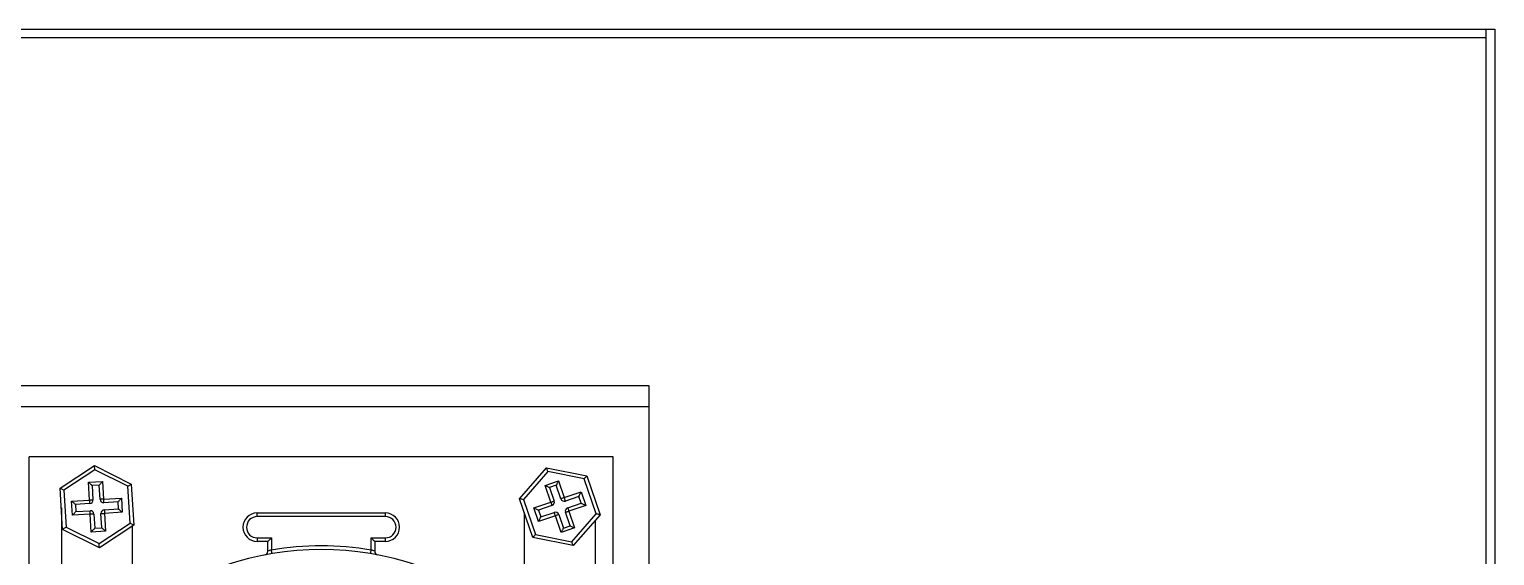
# Model space of a CAD drawing. Header units: millimetres. Extents: x 4754612 to 5801174, y 2368242 to 2777223.
# Drawn here: x 4994168.8 to 4994315.8, y 2456540.7 to 2456593.4 of the extents above; entities that cross this region are included whole.
import ezdxf

# ---------------------------------------------------------------- set-up
doc = ezdxf.new("R2010")
doc.units = ezdxf.units.MM
doc.header["$LTSCALE"] = 1000
doc.layers.add('(주)하나기공-LEADER', color=7, linetype='Continuous')

msp = doc.modelspace()

# ---------------------------------------------------------------- linework, layer by layer
at = {"layer": '(주)하나기공-LEADER', "color": 4}
msp.add_line((4994314.925, 2456468.44), (4994314.925, 2456593.44), dxfattribs=at)
at = {"layer": '(주)하나기공-LEADER', "color": 8, "linetype": 'ByBlock', "lineweight": -2}
for p, q in [((4994230.925, 2456555.583), (4994038.068, 2456555.583)), ((4994168.797, 2456539.868), (4994168.797, 2456550.583)), ((4994227.368, 2456550.583), (4994168.797, 2456550.583)), ((4994171.895, 2456547.429), (4994175.337, 2456549.699)), ((4994175.337, 2456549.699), (4994179.025, 2456547.853)), ((4994217.965, 2456546.383), (4994220.681, 2456549.486)), ((4994220.681, 2456549.486), (4994224.726, 2456548.686)), ((4994227.368, 2456539.868), (4994227.368, 2456550.583)), ((4994175.362, 2456549.288), (4994172.264, 2456547.244)), ((4994174.721, 2456548.036), (4994176.147, 2456548.121)), ((4994174.827, 2456546.253), (4994174.721, 2456548.036)), ((4994178.681, 2456547.626), (4994175.362, 2456549.288)), ((4994176.147, 2456548.121), (4994176.253, 2456546.338)), ((4994220.814, 2456549.096), (4994218.37, 2456546.303)), ((4994220.528, 2456547.719), (4994221.881, 2456548.179)), ((4994224.455, 2456548.376), (4994220.814, 2456549.096)), ((4994221.881, 2456548.179), (4994222.457, 2456546.489)), ((4994225.652, 2456544.863), (4994224.455, 2456548.376)), ((4994224.726, 2456548.686), (4994226.056, 2456544.783)), ((4994172.14, 2456543.312), (4994171.895, 2456547.429)), ((4994172.264, 2456547.244), (4994172.484, 2456543.539)), ((4994175.812, 2456547.743), (4994175.099, 2456547.701)), ((4994175.099, 2456547.701), (4994175.183, 2456546.275)), ((4994175.896, 2456546.317), (4994175.812, 2456547.743)), ((4994176.253, 2456546.338), (4994178.035, 2456546.444)), ((4994178.035, 2456546.444), (4994178.12, 2456545.018)), ((4994178.901, 2456543.921), (4994178.681, 2456547.626)), ((4994179.025, 2456547.853), (4994179.27, 2456543.736)), ((4994221.104, 2456546.028), (4994220.528, 2456547.719)), ((4994221.658, 2456547.726), (4994220.982, 2456547.496)), ((4994220.982, 2456547.496), (4994221.442, 2456546.144)), ((4994222.119, 2456546.374), (4994221.658, 2456547.726)), ((4994222.457, 2456546.489), (4994224.147, 2456547.065)), ((4994223.924, 2456546.612), (4994222.572, 2456546.151)), ((4994224.154, 2456545.936), (4994223.924, 2456546.612)), ((4994224.147, 2456547.065), (4994224.608, 2456545.713)), ((4994172.011, 2456545.477), (4994172.011, 2456539.868)), ((4994173.044, 2456546.147), (4994174.827, 2456546.253)), ((4994173.129, 2456544.721), (4994173.044, 2456546.147)), ((4994174.848, 2456545.897), (4994173.422, 2456545.812)), ((4994173.422, 2456545.812), (4994173.464, 2456545.099)), ((4994173.464, 2456545.099), (4994174.89, 2456545.184)), ((4994177.7, 2456546.066), (4994176.274, 2456545.982)), ((4994176.317, 2456545.269), (4994177.743, 2456545.353)), ((4994178.12, 2456545.018), (4994176.338, 2456544.912)), ((4994177.743, 2456545.353), (4994177.7, 2456546.066)), ((4994219.295, 2456542.479), (4994217.965, 2456546.383)), ((4994218.37, 2456546.303), (4994219.567, 2456542.789)), ((4994218.439, 2456544.991), (4994218.439, 2456539.868)), ((4994219.414, 2456545.452), (4994221.104, 2456546.028)), ((4994219.875, 2456544.1), (4994219.414, 2456545.452)), ((4994221.22, 2456545.69), (4994219.867, 2456545.23)), ((4994219.867, 2456545.23), (4994220.098, 2456544.553)), ((4994220.098, 2456544.553), (4994221.45, 2456545.014)), ((4994223.04, 2456543.67), (4994222.579, 2456545.022)), ((4994222.802, 2456545.475), (4994224.154, 2456545.936)), ((4994224.608, 2456545.713), (4994222.917, 2456545.137)), ((4994222.917, 2456545.137), (4994223.493, 2456543.447)), ((4994172.484, 2456543.539), (4994175.803, 2456541.878)), ((4994174.912, 2456544.827), (4994173.129, 2456544.721)), ((4994175.018, 2456543.045), (4994174.912, 2456544.827)), ((4994175.268, 2456544.848), (4994175.353, 2456543.422)), ((4994175.803, 2456541.878), (4994178.901, 2456543.921)), ((4994179.27, 2456543.736), (4994175.827, 2456541.466)), ((4994176.066, 2456543.465), (4994175.981, 2456544.891)), ((4994176.338, 2456544.912), (4994176.444, 2456543.13)), ((4994179.154, 2456539.868), (4994179.154, 2456543.66)), ((4994191.654, 2456544.599), (4994191.654, 2456544.956)), ((4994191.654, 2456544.956), (4994204.511, 2456544.956)), ((4994204.511, 2456544.599), (4994191.654, 2456544.599)), ((4994204.511, 2456544.599), (4994204.511, 2456544.956)), ((4994221.565, 2456544.676), (4994219.875, 2456544.1)), ((4994222.141, 2456542.986), (4994221.565, 2456544.676)), ((4994221.903, 2456544.791), (4994222.364, 2456543.439)), ((4994222.364, 2456543.439), (4994223.04, 2456543.67)), ((4994223.208, 2456542.07), (4994225.652, 2456544.863)), ((4994226.056, 2456544.783), (4994223.341, 2456541.679)), ((4994225.582, 2456539.868), (4994225.582, 2456544.241)), ((4994175.827, 2456541.466), (4994172.14, 2456543.312)), ((4994176.444, 2456543.13), (4994175.018, 2456543.045)), ((4994175.353, 2456543.422), (4994176.066, 2456543.465)), ((4994191.654, 2456542.456), (4994193.082, 2456542.456)), ((4994191.654, 2456542.456), (4994191.654, 2456542.099)), ((4994192.725, 2456542.099), (4994191.654, 2456542.099)), ((4994193.082, 2456542.456), (4994192.725, 2456542.099)), ((4994192.725, 2456541.111), (4994192.725, 2456542.099)), ((4994193.082, 2456542.456), (4994193.082, 2456541.24)), ((4994203.082, 2456541.24), (4994203.082, 2456542.456)), ((4994203.082, 2456542.456), (4994204.511, 2456542.456)), ((4994203.439, 2456542.099), (4994203.439, 2456541.111)), ((4994204.511, 2456542.099), (4994203.439, 2456542.099)), ((4994204.511, 2456542.099), (4994204.511, 2456542.456)), ((4994223.341, 2456541.679), (4994219.295, 2456542.479)), ((4994219.567, 2456542.789), (4994223.208, 2456542.07)), ((4994223.493, 2456543.447), (4994222.141, 2456542.986))]:
    msp.add_line(p, q, dxfattribs=at)
at = {"layer": '(주)하나기공-LEADER', "color": 4}
msp.add_lwpolyline([(4994314.925, 2456592.583), (4994015.782, 2456592.583), (4994015.782, 2456593.44), (4994015.782, 2456593.44), (4994314.925, 2456593.44)], dxfattribs=at)
msp.add_lwpolyline([(4994315.782, 2456593.44), (4994315.782, 2456593.44), (4994315.782, 2456343.44), (4994280.068, 2456343.44), (4994280.068, 2456350.583), (4994272.925, 2456350.583), (4994272.925, 2456351.44), (4994280.925, 2456351.44), (4994280.925, 2456344.297), (4994314.925, 2456344.297), (4994314.925, 2456593.44), (4994315.782, 2456593.44)], close=True, dxfattribs=at)
at = {"layer": '(주)하나기공-LEADER', "color": 8, "linetype": 'ByBlock', "lineweight": -2}
msp.add_lwpolyline([(4994230.925, 2456452.726), (4994038.068, 2456452.726), (4994038.068, 2456555.583), (4994038.068, 2456557.726), (4994230.925, 2456557.726), (4994230.925, 2456555.583)], close=True, dxfattribs=at)
for points in [[(4994175.362, 2456549.288), (4994175.357, 2456549.368), (4994175.353, 2456549.445), (4994175.348, 2456549.516), (4994175.345, 2456549.579), (4994175.342, 2456549.63), (4994175.339, 2456549.668), (4994175.338, 2456549.691), (4994175.337, 2456549.699)], [(4994220.814, 2456549.096), (4994220.788, 2456549.172), (4994220.763, 2456549.245), (4994220.74, 2456549.313), (4994220.72, 2456549.372), (4994220.703, 2456549.42), (4994220.691, 2456549.457), (4994220.683, 2456549.479), (4994220.681, 2456549.486)], [(4994174.721, 2456548.036), (4994174.795, 2456547.97), (4994174.865, 2456547.908), (4994174.931, 2456547.85), (4994174.988, 2456547.799), (4994175.035, 2456547.757), (4994175.07, 2456547.726), (4994175.091, 2456547.707), (4994175.099, 2456547.701)], [(4994176.147, 2456548.121), (4994176.081, 2456548.047), (4994176.019, 2456547.976), (4994175.961, 2456547.911), (4994175.91, 2456547.854), (4994175.868, 2456547.807), (4994175.837, 2456547.772), (4994175.818, 2456547.75), (4994175.812, 2456547.743)], [(4994221.881, 2456548.179), (4994221.837, 2456548.091), (4994221.795, 2456548.006), (4994221.757, 2456547.928), (4994221.723, 2456547.859), (4994221.695, 2456547.803), (4994221.675, 2456547.761), (4994221.662, 2456547.735), (4994221.658, 2456547.726)], [(4994224.455, 2456548.376), (4994224.508, 2456548.437), (4994224.559, 2456548.495), (4994224.606, 2456548.548), (4994224.647, 2456548.595), (4994224.681, 2456548.634), (4994224.706, 2456548.663), (4994224.721, 2456548.68), (4994224.726, 2456548.686)], [(4994172.264, 2456547.244), (4994172.192, 2456547.28), (4994172.122, 2456547.315), (4994172.059, 2456547.347), (4994172.003, 2456547.375), (4994171.957, 2456547.398), (4994171.923, 2456547.415), (4994171.902, 2456547.425), (4994171.895, 2456547.429)], [(4994177.7, 2456546.066), (4994177.707, 2456546.074), (4994177.726, 2456546.095), (4994177.757, 2456546.13), (4994177.798, 2456546.177), (4994177.849, 2456546.234), (4994177.907, 2456546.3), (4994177.97, 2456546.37), (4994178.035, 2456546.444)], [(4994178.681, 2456547.626), (4994178.748, 2456547.67), (4994178.812, 2456547.713), (4994178.872, 2456547.752), (4994178.924, 2456547.787), (4994178.967, 2456547.815), (4994178.999, 2456547.836), (4994179.018, 2456547.849), (4994179.025, 2456547.853)], [(4994220.528, 2456547.719), (4994220.617, 2456547.675), (4994220.702, 2456547.633), (4994220.78, 2456547.595), (4994220.849, 2456547.561), (4994220.905, 2456547.533), (4994220.947, 2456547.513), (4994220.973, 2456547.5), (4994220.982, 2456547.496)], [(4994222.457, 2456546.489), (4994222.391, 2456546.467), (4994222.327, 2456546.445), (4994222.269, 2456546.425), (4994222.218, 2456546.408), (4994222.176, 2456546.393), (4994222.144, 2456546.383), (4994222.125, 2456546.376), (4994222.119, 2456546.374)], [(4994222.572, 2456546.151), (4994222.57, 2456546.158), (4994222.563, 2456546.177), (4994222.552, 2456546.208), (4994222.538, 2456546.25), (4994222.521, 2456546.301), (4994222.501, 2456546.36), (4994222.479, 2456546.423), (4994222.457, 2456546.489)], [(4994223.924, 2456546.612), (4994223.928, 2456546.621), (4994223.941, 2456546.646), (4994223.962, 2456546.688), (4994223.989, 2456546.745), (4994224.023, 2456546.813), (4994224.062, 2456546.892), (4994224.103, 2456546.977), (4994224.147, 2456547.065)], [(4994173.044, 2456546.147), (4994173.118, 2456546.082), (4994173.189, 2456546.019), (4994173.254, 2456545.961), (4994173.311, 2456545.91), (4994173.358, 2456545.868), (4994173.393, 2456545.837), (4994173.415, 2456545.818), (4994173.422, 2456545.812)], [(4994173.129, 2456544.721), (4994173.195, 2456544.795), (4994173.257, 2456544.866), (4994173.315, 2456544.931), (4994173.366, 2456544.988), (4994173.408, 2456545.035), (4994173.439, 2456545.07), (4994173.458, 2456545.092), (4994173.464, 2456545.099)], [(4994174.827, 2456546.253), (4994174.896, 2456546.257), (4994174.963, 2456546.261), (4994175.025, 2456546.265), (4994175.079, 2456546.268), (4994175.123, 2456546.271), (4994175.156, 2456546.273), (4994175.177, 2456546.274), (4994175.183, 2456546.275)], [(4994174.827, 2456546.253), (4994174.831, 2456546.184), (4994174.835, 2456546.117), (4994174.839, 2456546.055), (4994174.842, 2456546.001), (4994174.845, 2456545.957), (4994174.846, 2456545.924), (4994174.848, 2456545.904), (4994174.848, 2456545.897)], [(4994174.912, 2456544.827), (4994174.908, 2456544.897), (4994174.904, 2456544.964), (4994174.9, 2456545.025), (4994174.897, 2456545.079), (4994174.894, 2456545.124), (4994174.892, 2456545.157), (4994174.891, 2456545.177), (4994174.89, 2456545.184)], [(4994176.253, 2456546.338), (4994176.183, 2456546.334), (4994176.116, 2456546.33), (4994176.055, 2456546.326), (4994176.001, 2456546.323), (4994175.956, 2456546.32), (4994175.924, 2456546.319), (4994175.903, 2456546.317), (4994175.896, 2456546.317)], [(4994176.274, 2456545.982), (4994176.274, 2456545.988), (4994176.273, 2456546.009), (4994176.271, 2456546.042), (4994176.268, 2456546.086), (4994176.265, 2456546.14), (4994176.261, 2456546.202), (4994176.257, 2456546.269), (4994176.253, 2456546.338)], [(4994176.317, 2456545.269), (4994176.317, 2456545.262), (4994176.318, 2456545.241), (4994176.32, 2456545.209), (4994176.323, 2456545.164), (4994176.326, 2456545.11), (4994176.33, 2456545.049), (4994176.334, 2456544.982), (4994176.338, 2456544.912)], [(4994177.743, 2456545.353), (4994177.75, 2456545.347), (4994177.771, 2456545.328), (4994177.806, 2456545.297), (4994177.853, 2456545.255), (4994177.91, 2456545.204), (4994177.976, 2456545.146), (4994178.047, 2456545.084), (4994178.12, 2456545.018)], [(4994218.37, 2456546.303), (4994218.291, 2456546.318), (4994218.215, 2456546.333), (4994218.145, 2456546.347), (4994218.084, 2456546.359), (4994218.033, 2456546.369), (4994217.996, 2456546.376), (4994217.973, 2456546.381), (4994217.965, 2456546.383)], [(4994219.414, 2456545.452), (4994219.503, 2456545.409), (4994219.588, 2456545.367), (4994219.666, 2456545.329), (4994219.735, 2456545.295), (4994219.791, 2456545.267), (4994219.833, 2456545.247), (4994219.859, 2456545.234), (4994219.867, 2456545.23)], [(4994221.104, 2456546.028), (4994221.17, 2456546.051), (4994221.234, 2456546.073), (4994221.292, 2456546.092), (4994221.343, 2456546.11), (4994221.385, 2456546.124), (4994221.417, 2456546.135), (4994221.436, 2456546.141), (4994221.442, 2456546.144)], [(4994221.104, 2456546.028), (4994221.127, 2456545.962), (4994221.148, 2456545.899), (4994221.168, 2456545.841), (4994221.186, 2456545.789), (4994221.2, 2456545.747), (4994221.211, 2456545.716), (4994221.217, 2456545.697), (4994221.22, 2456545.69)], [(4994221.565, 2456544.676), (4994221.543, 2456544.742), (4994221.521, 2456544.806), (4994221.501, 2456544.864), (4994221.484, 2456544.915), (4994221.469, 2456544.957), (4994221.459, 2456544.989), (4994221.452, 2456545.008), (4994221.45, 2456545.014)], [(4994222.579, 2456545.022), (4994222.586, 2456545.024), (4994222.605, 2456545.031), (4994222.636, 2456545.041), (4994222.678, 2456545.056), (4994222.73, 2456545.073), (4994222.788, 2456545.093), (4994222.851, 2456545.114), (4994222.917, 2456545.137)], [(4994222.802, 2456545.475), (4994222.804, 2456545.469), (4994222.811, 2456545.449), (4994222.822, 2456545.418), (4994222.836, 2456545.376), (4994222.853, 2456545.325), (4994222.873, 2456545.266), (4994222.895, 2456545.203), (4994222.917, 2456545.137)], [(4994224.154, 2456545.936), (4994224.163, 2456545.932), (4994224.189, 2456545.919), (4994224.231, 2456545.898), (4994224.287, 2456545.871), (4994224.356, 2456545.837), (4994224.434, 2456545.798), (4994224.519, 2456545.756), (4994224.608, 2456545.713)], [(4994172.14, 2456543.312), (4994172.146, 2456543.317), (4994172.166, 2456543.33), (4994172.198, 2456543.351), (4994172.24, 2456543.379), (4994172.293, 2456543.413), (4994172.352, 2456543.452), (4994172.417, 2456543.495), (4994172.484, 2456543.539)], [(4994175.268, 2456544.848), (4994175.261, 2456544.848), (4994175.241, 2456544.847), (4994175.208, 2456544.845), (4994175.164, 2456544.842), (4994175.11, 2456544.839), (4994175.048, 2456544.835), (4994174.981, 2456544.831), (4994174.912, 2456544.827)], [(4994175.981, 2456544.891), (4994175.988, 2456544.891), (4994176.008, 2456544.892), (4994176.041, 2456544.894), (4994176.086, 2456544.897), (4994176.14, 2456544.9), (4994176.201, 2456544.904), (4994176.268, 2456544.908), (4994176.338, 2456544.912)], [(4994179.27, 2456543.736), (4994179.264, 2456543.739), (4994179.248, 2456543.748), (4994179.22, 2456543.761), (4994179.184, 2456543.78), (4994179.138, 2456543.802), (4994179.085, 2456543.829), (4994179.027, 2456543.858), (4994178.965, 2456543.889), (4994178.901, 2456543.921)], [(4994219.875, 2456544.1), (4994219.918, 2456544.189), (4994219.96, 2456544.274), (4994219.999, 2456544.352), (4994220.032, 2456544.421), (4994220.06, 2456544.477), (4994220.081, 2456544.519), (4994220.093, 2456544.545), (4994220.098, 2456544.553)], [(4994221.903, 2456544.791), (4994221.897, 2456544.789), (4994221.877, 2456544.783), (4994221.846, 2456544.772), (4994221.804, 2456544.758), (4994221.753, 2456544.74), (4994221.695, 2456544.72), (4994221.631, 2456544.699), (4994221.565, 2456544.676)], [(4994223.04, 2456543.67), (4994223.049, 2456543.665), (4994223.075, 2456543.653), (4994223.116, 2456543.632), (4994223.173, 2456543.604), (4994223.242, 2456543.571), (4994223.32, 2456543.532), (4994223.405, 2456543.49), (4994223.493, 2456543.447)], [(4994226.056, 2456544.783), (4994226.05, 2456544.784), (4994226.032, 2456544.788), (4994226.002, 2456544.794), (4994225.962, 2456544.802), (4994225.912, 2456544.811), (4994225.854, 2456544.823), (4994225.79, 2456544.835), (4994225.722, 2456544.849), (4994225.652, 2456544.863)], [(4994175.353, 2456543.422), (4994175.347, 2456543.415), (4994175.328, 2456543.394), (4994175.297, 2456543.359), (4994175.255, 2456543.312), (4994175.204, 2456543.255), (4994175.146, 2456543.189), (4994175.083, 2456543.118), (4994175.018, 2456543.045)], [(4994176.066, 2456543.465), (4994176.073, 2456543.458), (4994176.095, 2456543.439), (4994176.13, 2456543.408), (4994176.177, 2456543.367), (4994176.234, 2456543.316), (4994176.299, 2456543.258), (4994176.37, 2456543.195), (4994176.444, 2456543.13)], [(4994203.439, 2456542.099), (4994203.433, 2456542.106), (4994203.412, 2456542.126), (4994203.379, 2456542.159), (4994203.335, 2456542.203), (4994203.281, 2456542.257), (4994203.219, 2456542.319), (4994203.152, 2456542.386), (4994203.082, 2456542.456)], [(4994219.295, 2456542.479), (4994219.301, 2456542.485), (4994219.316, 2456542.503), (4994219.341, 2456542.531), (4994219.375, 2456542.57), (4994219.416, 2456542.617), (4994219.463, 2456542.671), (4994219.514, 2456542.729), (4994219.567, 2456542.789)], [(4994222.364, 2456543.439), (4994222.36, 2456543.43), (4994222.347, 2456543.405), (4994222.326, 2456543.363), (4994222.299, 2456543.306), (4994222.265, 2456543.238), (4994222.226, 2456543.159), (4994222.185, 2456543.074), (4994222.141, 2456542.986)], [(4994223.341, 2456541.679), (4994223.338, 2456541.687), (4994223.331, 2456541.709), (4994223.319, 2456541.745), (4994223.302, 2456541.793), (4994223.282, 2456541.853), (4994223.259, 2456541.92), (4994223.234, 2456541.993), (4994223.208, 2456542.07)], [(4994175.827, 2456541.466), (4994175.827, 2456541.474), (4994175.825, 2456541.497), (4994175.823, 2456541.535), (4994175.82, 2456541.587), (4994175.816, 2456541.649), (4994175.812, 2456541.72), (4994175.807, 2456541.797), (4994175.803, 2456541.878)], [(4994193.141, 2456540.887), (4994193.14, 2456540.894), (4994193.137, 2456540.914), (4994193.131, 2456540.947), (4994193.124, 2456540.99), (4994193.115, 2456541.044), (4994193.105, 2456541.105), (4994193.094, 2456541.171), (4994193.082, 2456541.24)], [(4994203.023, 2456540.887), (4994203.025, 2456540.894), (4994203.028, 2456540.914), (4994203.033, 2456540.947), (4994203.041, 2456540.99), (4994203.05, 2456541.044), (4994203.06, 2456541.105), (4994203.071, 2456541.171), (4994203.082, 2456541.24)]]:
    msp.add_lwpolyline(points, dxfattribs=at)
for centre, radius, start, end in [((4994174.827, 2456546.253), 0.357, 273.40405, 3.40405), ((4994174.912, 2456544.827), 0.357, 3.40405, 93.40405), ((4994176.253, 2456546.338), 0.357, 183.40405, 273.40405), ((4994176.338, 2456544.912), 0.357, 93.40405, 183.40405), ((4994221.104, 2456546.028), 0.357, 288.81649, 18.81649), ((4994221.565, 2456544.676), 0.357, 18.81649, 108.81649), ((4994222.457, 2456546.489), 0.357, 198.81649, 288.81649), ((4994222.917, 2456545.137), 0.357, 108.81649, 198.81649), ((4994191.654, 2456543.527), 1.429, 90, 270), ((4994191.654, 2456543.527), 1.071, 90, 270), ((4994204.511, 2456543.527), 1.429, 270, 90), ((4994204.511, 2456543.527), 1.071, 270, 90), ((4994198.082, 2456511.297), 30, 51.83714, 128.16286), ((4994192.368, 2456541.111), 0.357, 280.84982, 0), ((4994195.852, 2456532.954), 8.736, 108.48293, 110.97154), ((4994198.082, 2456511.297), 30.357, 80.51985, 99.48015), ((4994200.327, 2456532.992), 8.695, 69.02264, 71.52288), ((4994203.797, 2456541.111), 0.357, 180, 259.15018)]:
    msp.add_arc(centre, radius, start, end, dxfattribs=at)

doc.saveas('drawing.dxf')
